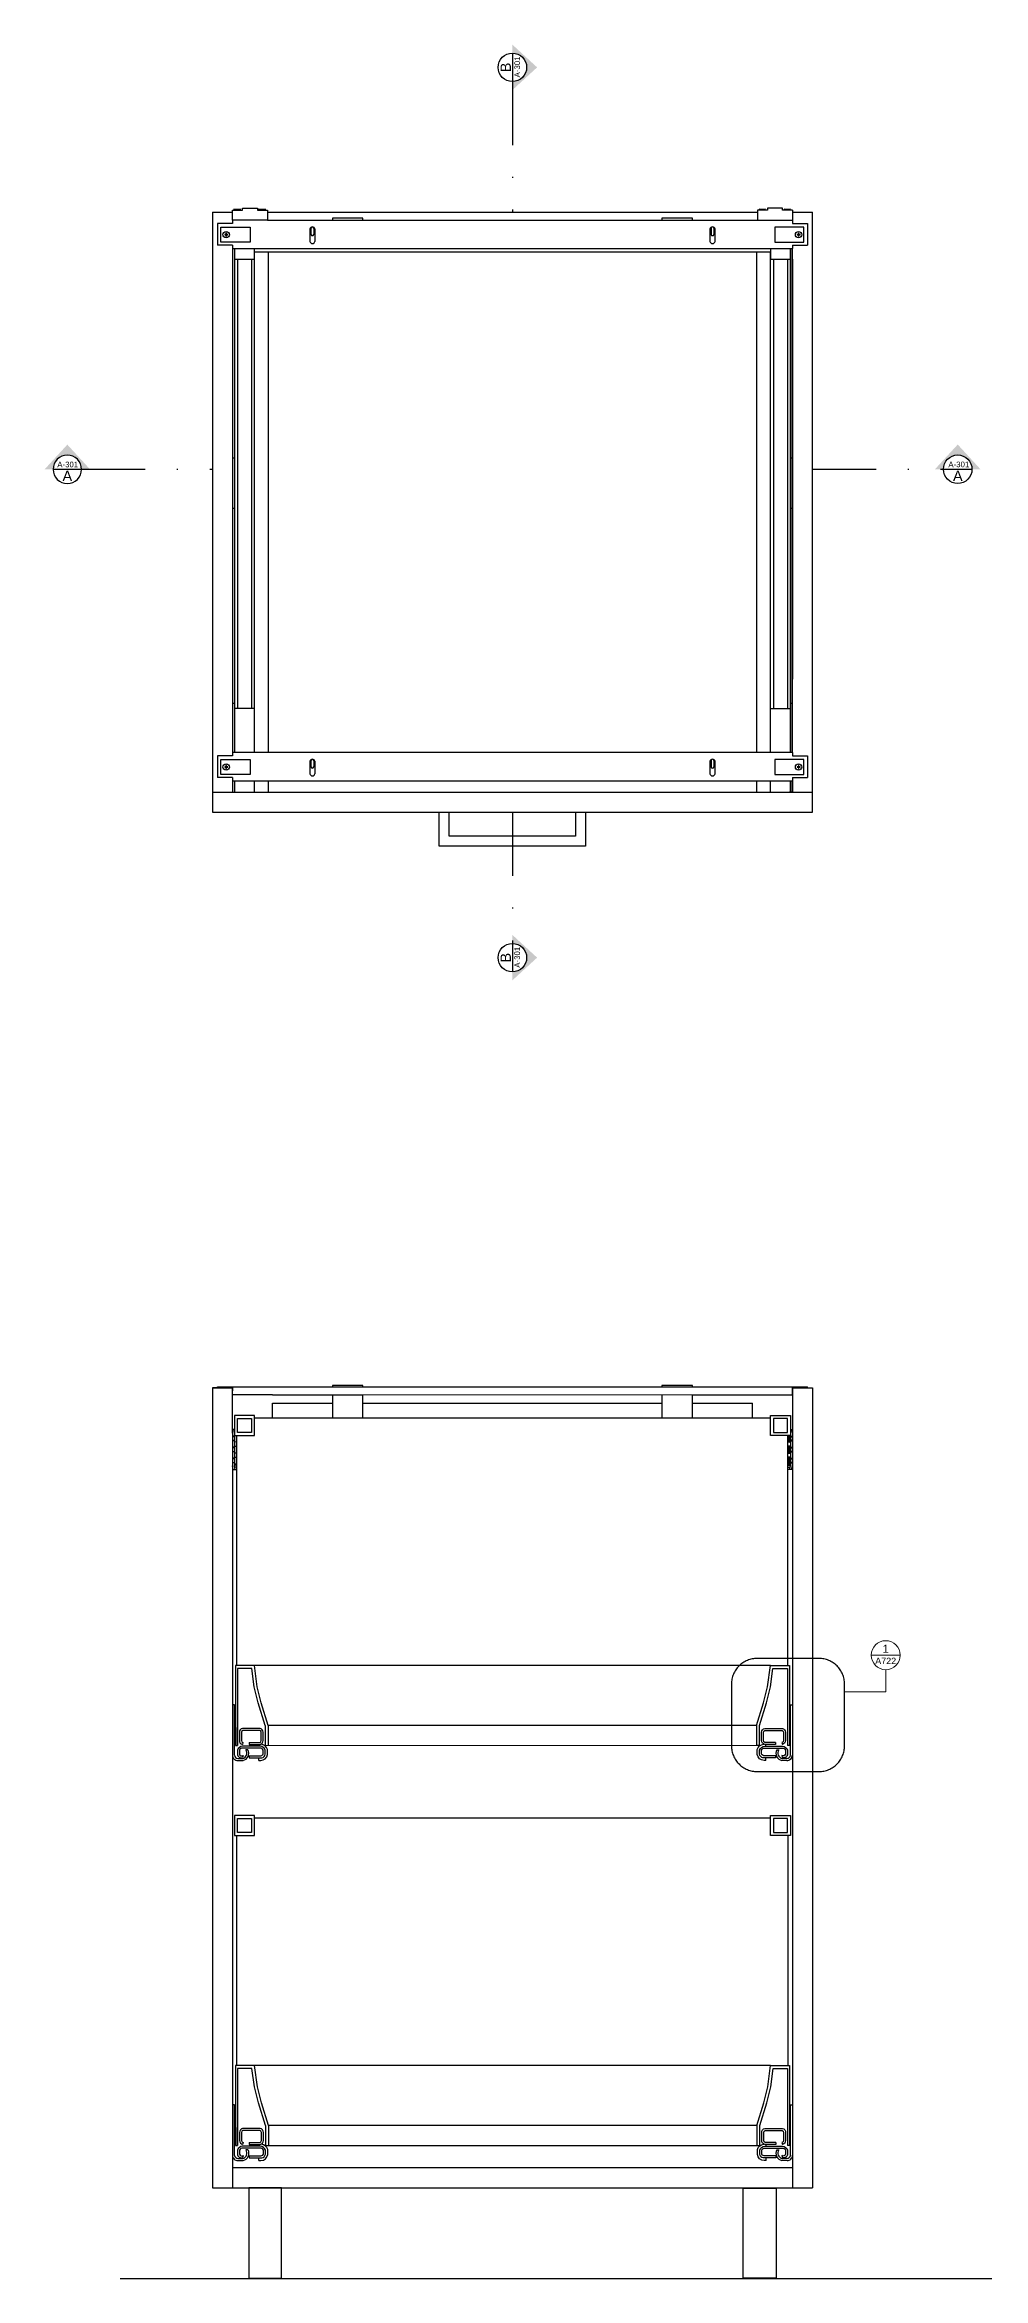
# Model space of a CAD drawing. Header units: millimetres. Extents: x 715 to 34504, y -289 to 548.
# Drawn here: x 1165.9 to 1259.8, y 309.4 to 532.7 of the extents above; entities that cross this region are included whole.
import ezdxf
from ezdxf.enums import TextEntityAlignment as Align

# ---------------------------------------------------------------- set-up
doc = ezdxf.new("R2010")
doc.units = ezdxf.units.MM
doc.linetypes.add('CENTERX2', pattern=[4, 2.5, -0.5, 0.5, -0.5])
doc.linetypes.add('TRATTOPUNTO', pattern=[25.4, 12.7, -6.35, 0, -6.35])
doc.layers.add('A-ANNO-SYMB', color=3, linetype='Continuous', lineweight=15)
doc.layers.add('A-GLAZ-FULL', color=4, linetype='Continuous', lineweight=25)
for name, color, linetype in [('FINESTRE', 4, 'Continuous'), ('linee sezionate', 4, 'Continuous'), ('prospetti', 2, 'Continuous'), ('simboli', 6, 'Continuous'), ('simboli tratteggiati', 1, 'Continuous'), ('viti', 5, 'Continuous')]:
    doc.layers.add(name, color=color, linetype=linetype)
doc.styles.add('ARIAL', font='arial.ttf')
doc.styles.get("Standard").update_dxf_attribs({"font": 'arial.ttf'})

# ---------------------------------------------------------------- blocks, each defined once
blk = doc.blocks.new('section plan')
h = blk.add_hatch(color=256)
h.dxf.hatch_style = 1
h.paths.add_polyline_path([(56.9, 0.3), (46.3, 0.3, -1), (10.7, 0.3), (0.1, 0.3), (28.5, -30.6)])
blk.add_line((46.3, 0.3), (10.7, 0.3))
blk.add_circle((28.5, 0.3), 17.8)
at = {"style": 'ARIAL'}
for tag, height, p in [('A', 13, (28.4, 8.6)), ('A-301', 7, (29, -5.7))]:
    blk.add_attdef(tag, text='', height=height, dxfattribs=at).set_placement(p, align=Align.MIDDLE_CENTER)
blk = doc.blocks.new('DETAGLI')
at = {"layer": 'A-ANNO-SYMB', "linetype": 'Continuous'}
blk.add_line((486.7, 356.2), (504.8, 356.2), dxfattribs=at)
blk.add_circle((495.7, 356.2), 9.05, dxfattribs=at)
for tag, p in [('SEZIONE', (495.7, 354.7)), ('TAVOLA', (495.7, 362.8))]:
    blk.add_attdef(tag, text='', height=5, dxfattribs=at).set_placement(p, align=Align.TOP_CENTER)

msp = doc.modelspace()

# ---------------------------------------------------------------- linework, layer by layer
for p, q in [((1182.7, 515.98), (1184.7, 515.98)), ((1240.7, 515.98), (1242.7, 515.98)), ((1184.7, 398.43), (1182.7, 398.43)), ((1240.7, 398.43), (1242.7, 398.43)), ((1184.7, 366.75), (1184.7, 361.69)), ((1240.7, 366.75), (1240.7, 361.69)), ((1184.9, 364.55), (1184.9, 364.55)), ((1240.5, 362.68), (1240.5, 364.68)), ((1240.5, 364.55), (1240.5, 364.55)), ((1184.91, 324.55), (1184.91, 324.55)), ((1240.51, 322.68), (1240.51, 324.68)), ((1240.51, 324.55), (1240.51, 324.55))]:
    msp.add_line(p, q)
at = {"layer": 'A-ANNO-SYMB'}
for p, q in [((1250.02, 370.24), (1250.02, 368.04)), ((1250.02, 368.04), (1245.91, 368.04))]:
    msp.add_line(p, q, dxfattribs=at)
at = {"layer": 'A-GLAZ-FULL'}
msp.add_line((1173.48, 309.39), (1433.33, 309.39), dxfattribs=at)
at = {"layer": 'FINESTRE'}
for points in [[(1186.34, 318.43), (1186.34, 309.41), (1189.62, 309.41), (1189.62, 318.43)], [(1239.06, 318.42), (1239.06, 309.41), (1235.77, 309.41), (1235.77, 318.42)]]:
    msp.add_lwpolyline(points, close=True, dxfattribs=at)
at = {"layer": 'linee sezionate'}
for p, q in [((1182.7, 398.43), (1182.7, 318.43)), ((1182.7, 398.43), (1184.7, 398.43)), ((1184.7, 393.89), (1184.7, 398.43)), ((1184.7, 393.89), (1184.7, 398.43)), ((1240.7, 398.43), (1242.7, 398.43)), ((1240.7, 398.43), (1240.7, 393.89)), ((1242.7, 398.43), (1242.7, 318.43)), ((1184.7, 393.89), (1184.7, 318.43)), ((1240.7, 393.89), (1240.7, 318.43)), ((1185, 370.68), (1185, 362.68)), ((1186.9, 370.68), (1185, 370.68)), ((1185.2, 370.38), (1185.2, 362.68)), ((1186.64, 370.38), (1185.2, 370.38)), ((1186.89, 368.54), (1186.64, 370.38)), ((1187.29, 366.94), (1186.89, 368.54)), ((1187.19, 368.54), (1186.9, 370.68)), ((1187.59, 366.94), (1187.19, 368.54)), ((1237.8, 366.94), (1238.21, 368.54)), ((1238.1, 366.94), (1238.51, 368.54)), ((1238.21, 368.54), (1238.5, 370.68)), ((1238.5, 370.68), (1240.4, 370.68)), ((1238.51, 368.54), (1238.75, 370.38)), ((1238.75, 370.38), (1240.2, 370.38)), ((1240.2, 370.38), (1240.2, 362.68)), ((1240.4, 370.68), (1240.4, 362.68)), ((1187.98, 364.68), (1187.29, 366.94)), ((1188.28, 364.68), (1187.59, 366.94)), ((1237.11, 364.68), (1237.8, 366.94)), ((1237.41, 364.68), (1238.1, 366.94)), ((1185.2, 362.68), (1185.2, 364.48)), ((1187.98, 364.68), (1187.98, 362.68)), ((1237.11, 364.68), (1188.28, 364.68)), ((1188.28, 364.68), (1188.28, 362.68)), ((1237.11, 364.68), (1237.11, 362.69)), ((1237.41, 362.69), (1237.41, 364.68)), ((1240.2, 364.48), (1240.2, 362.68)), ((1185, 362.68), (1185.2, 362.68)), ((1187.98, 362.68), (1237.41, 362.69)), ((1237.11, 362.69), (1237.41, 362.69)), ((1240.4, 362.68), (1240.2, 362.68)), ((1185.01, 330.68), (1185.01, 322.68)), ((1186.91, 330.68), (1185.01, 330.68)), ((1187.2, 328.54), (1186.91, 330.68)), ((1238.22, 328.54), (1238.51, 330.68)), ((1238.51, 330.68), (1240.41, 330.68)), ((1240.41, 330.68), (1240.41, 322.68)), ((1185.21, 330.38), (1185.21, 322.68)), ((1186.65, 330.38), (1185.21, 330.38)), ((1186.9, 328.54), (1186.65, 330.38)), ((1187.3, 326.94), (1186.9, 328.54)), ((1187.6, 326.94), (1187.2, 328.54)), ((1237.82, 326.94), (1238.22, 328.54)), ((1238.12, 326.94), (1238.52, 328.54)), ((1238.52, 328.54), (1238.77, 330.38)), ((1238.77, 330.38), (1240.21, 330.38)), ((1240.21, 330.38), (1240.21, 322.68)), ((1188, 324.68), (1187.3, 326.94)), ((1188.3, 324.68), (1187.6, 326.94)), ((1237.12, 324.68), (1237.82, 326.94)), ((1237.42, 324.68), (1238.12, 326.94)), ((1185.21, 322.68), (1185.21, 324.48)), ((1188, 324.68), (1188, 322.68)), ((1237.12, 324.68), (1188.3, 324.68)), ((1188.3, 324.68), (1188.3, 322.68)), ((1237.12, 324.68), (1237.12, 322.69)), ((1237.42, 322.69), (1237.42, 324.68)), ((1240.21, 324.48), (1240.21, 322.68)), ((1185.01, 322.68), (1185.21, 322.68)), ((1188, 322.68), (1237.42, 322.69)), ((1240.41, 322.68), (1240.21, 322.68)), ((1240.7, 320.43), (1184.7, 320.43)), ((1182.7, 318.43), (1242.7, 318.43))]:
    msp.add_line(p, q, dxfattribs=at)
for points in [[(1184.9, 393.68), (1186.9, 393.68), (1186.9, 395.68), (1184.9, 395.68)], [(1184.91, 393.68), (1186.91, 393.68), (1186.91, 395.68), (1184.91, 395.68)], [(1185.2, 395.38), (1186.6, 395.38), (1186.6, 393.98), (1185.2, 393.98)], [(1240.5, 393.68), (1238.5, 393.68), (1238.5, 395.68), (1240.5, 395.68)], [(1240.2, 395.38), (1238.8, 395.38), (1238.8, 393.98), (1240.2, 393.98)], [(1184.91, 353.68), (1186.91, 353.68), (1186.91, 355.68), (1184.91, 355.68)], [(1185.21, 355.38), (1186.61, 355.38), (1186.61, 353.98), (1185.21, 353.98)], [(1240.51, 353.68), (1238.51, 353.68), (1238.51, 355.68), (1240.51, 355.68)], [(1240.21, 355.38), (1238.81, 355.38), (1238.81, 353.98), (1240.21, 353.98)]]:
    msp.add_lwpolyline(points, close=True, dxfattribs=at)
at = {"layer": 'prospetti'}
for p, q in [((1182.7, 515.98), (1182.7, 455.98)), ((1182.7, 515.98), (1182.7, 455.98)), ((1182.7, 515.98), (1184.7, 515.98)), ((1188.2, 515.98), (1237.2, 515.98)), ((1240.7, 515.98), (1242.7, 515.98)), ((1242.7, 455.98), (1242.7, 515.98)), ((1242.7, 455.98), (1242.7, 515.98)), ((1184.7, 512.36), (1184.7, 461.95)), ((1184.7, 512.36), (1184.7, 461.95)), ((1184.9, 512.36), (1184.9, 461.95)), ((1186.9, 466.36), (1186.9, 512.36)), ((1186.9, 512.03), (1238.5, 512.03)), ((1188.28, 512.03), (1188.28, 461.95)), ((1237.1, 512.02), (1237.1, 461.95)), ((1238.5, 466.36), (1238.5, 512.03)), ((1240.5, 461.95), (1240.5, 512.36)), ((1240.5, 512.36), (1240.5, 461.95)), ((1240.7, 461.95), (1240.7, 512.36)), ((1240.7, 461.95), (1240.7, 512.36)), ((1184.7, 511.28), (1184.7, 469.28)), ((1184.9, 511.28), (1184.9, 469.28)), ((1185.2, 511.28), (1185.2, 466.36)), ((1186.6, 511.28), (1186.6, 466.36)), ((1238.8, 511.28), (1238.8, 466.36)), ((1240.2, 511.28), (1240.2, 466.36)), ((1240.5, 511.28), (1240.5, 469.28)), ((1240.7, 511.28), (1240.7, 469.28)), ((1184.9, 491.4), (1184.7, 491.4)), ((1240.7, 491.4), (1240.5, 491.4)), ((1184.7, 486.4), (1184.9, 486.4)), ((1240.5, 486.4), (1240.7, 486.4)), ((1184.9, 466.86), (1184.7, 466.86)), ((1240.7, 466.86), (1240.5, 466.86)), ((1240.7, 463.04), (1240.7, 463.89)), ((1240.7, 463.04), (1240.7, 463.39)), ((1182.7, 457.98), (1242.7, 457.98)), ((1184.7, 459.13), (1184.7, 457.98)), ((1184.7, 459.13), (1184.7, 457.98)), ((1184.9, 459.13), (1184.9, 457.98)), ((1188.28, 459.13), (1188.28, 457.98)), ((1237.1, 459.13), (1237.1, 457.97)), ((1240.7, 457.98), (1240.4, 457.98)), ((1240.5, 457.98), (1240.5, 459.13)), ((1240.5, 459.13), (1240.5, 457.98)), ((1240.7, 457.98), (1240.55, 457.98)), ((1240.7, 457.98), (1240.7, 459.13)), ((1240.7, 457.98), (1240.7, 459.13)), ((1240.7, 459.13), (1240.7, 457.98)), ((1240.7, 457.98), (1240.7, 458.83)), ((1182.7, 455.98), (1242.7, 455.98)), ((1205.38, 452.58), (1205.38, 455.98)), ((1205.38, 455.98), (1220.01, 455.98)), ((1206.38, 453.58), (1206.38, 455.98)), ((1219.01, 455.98), (1219.01, 453.58)), ((1220.01, 455.98), (1220.01, 452.58)), ((1219.01, 453.58), (1206.38, 453.58)), ((1220.01, 452.58), (1205.38, 452.58)), ((1186.91, 395.43), (1238.5, 395.43)), ((1188.7, 395.43), (1188.7, 396.9)), ((1188.7, 396.9), (1194.7, 396.9)), ((1197.74, 396.9), (1227.65, 396.9)), ((1230.7, 396.9), (1236.7, 396.9)), ((1236.7, 395.43), (1236.7, 396.9)), ((1185.15, 370.68), (1185.15, 393.68)), ((1240.25, 370.68), (1240.25, 393.68)), ((1238.5, 370.68), (1186.9, 370.68)), ((1186.91, 355.43), (1238.51, 355.43)), ((1185.16, 330.68), (1185.16, 353.68)), ((1240.26, 330.68), (1240.26, 353.68)), ((1238.51, 330.68), (1186.91, 330.68))]:
    msp.add_line(p, q, dxfattribs=at)
for points in [[(1184.9, 512.36), (1184.9, 511.28), (1186.9, 511.28), (1186.9, 512.36)], [(1238.5, 512.36), (1238.5, 511.28), (1240.5, 511.28), (1240.5, 512.36)], [(1186.9, 461.95), (1186.9, 466.36), (1184.9, 466.36), (1184.9, 461.95)], [(1238.5, 461.95), (1238.5, 466.36), (1240.5, 466.36), (1240.5, 461.95)], [(1184.7, 459.13), (1184.7, 457.98)], [(1184.9, 459.13), (1184.9, 457.98)], [(1186.9, 457.98), (1186.9, 459.13)], [(1238.5, 457.98), (1238.5, 459.13)], [(1240.5, 459.13), (1240.5, 457.98)]]:
    msp.add_lwpolyline(points, dxfattribs=at)
at = {"layer": 'simboli tratteggiati', "linetype": 'TRATTOPUNTO', "ltscale": 0.5}
for p, q in [((1212.7, 529.05), (1212.7, 515.98)), ((1169.63, 490.28), (1182.7, 490.28)), ((1242.7, 490.28), (1255.8, 490.28)), ((1212.7, 455.98), (1212.7, 442.87))]:
    msp.add_line(p, q, dxfattribs=at)
msp.add_lwpolyline([(1237.17, 360.07), (1243.34, 360.07, 0.414214), (1245.91, 362.64), (1245.91, 368.81, 0.414214), (1243.34, 371.38), (1237.17, 371.38, 0.414214), (1234.6, 368.81), (1234.6, 362.64, 0.414214)], format="xyb", close=True, dxfattribs=at)
at = {"layer": 'viti'}
for p, q in [((1184.7, 515.18), (1184.7, 516.18)), ((1184.7, 516.18), (1185.7, 516.18)), ((1184.86, 516.28), (1185.51, 516.28)), ((1185.07, 516.18), (1184.86, 516.28)), ((1185.51, 516.28), (1185.32, 516.18)), ((1185.7, 516.18), (1185.7, 516.38)), ((1185.7, 516.38), (1187.2, 516.38)), ((1187.2, 516.38), (1187.2, 516.18)), ((1187.2, 516.18), (1188.2, 516.18)), ((1187.36, 516.28), (1188.01, 516.28)), ((1187.57, 516.18), (1187.36, 516.28)), ((1188.01, 516.28), (1187.82, 516.18)), ((1188.2, 516.18), (1188.2, 515.18)), ((1238.2, 516.18), (1237.2, 516.18)), ((1237.2, 516.18), (1237.2, 515.18)), ((1237.36, 516.28), (1238.01, 516.28)), ((1237.57, 516.18), (1237.36, 516.28)), ((1238.01, 516.28), (1237.82, 516.18)), ((1239.7, 516.38), (1238.2, 516.38)), ((1238.2, 516.38), (1238.2, 516.18)), ((1239.7, 516.18), (1239.7, 516.38)), ((1240.7, 516.18), (1239.7, 516.18)), ((1239.86, 516.28), (1240.51, 516.28)), ((1240.07, 516.18), (1239.86, 516.28)), ((1240.51, 516.28), (1240.32, 516.18)), ((1240.7, 516.18), (1240.7, 514.85)), ((1184.7, 514.85), (1183.2, 514.85)), ((1183.2, 514.85), (1183.2, 512.69)), ((1184.7, 515.18), (1184.7, 514.85)), ((1188.2, 515.18), (1184.7, 515.18)), ((1188.2, 515.18), (1240.7, 515.18)), ((1192.44, 514.31), (1192.44, 513.06)), ((1192.56, 514.41), (1192.56, 513.75)), ((1192.83, 514.41), (1192.83, 513.75)), ((1192.95, 514.31), (1192.95, 513.06)), ((1197.74, 515.38), (1194.7, 515.38)), ((1194.7, 515.38), (1194.7, 515.18)), ((1197.74, 515.18), (1197.74, 515.38)), ((1230.7, 515.38), (1227.65, 515.38)), ((1227.65, 515.38), (1227.65, 515.18)), ((1230.7, 515.18), (1230.7, 515.38)), ((1232.44, 514.31), (1232.44, 513.06)), ((1232.56, 514.41), (1232.56, 513.75)), ((1232.83, 514.41), (1232.83, 513.75)), ((1232.95, 514.31), (1232.95, 513.06)), ((1240.7, 514.85), (1242.2, 514.85)), ((1242.2, 514.85), (1242.2, 512.69)), ((1184.7, 512.69), (1183.2, 512.69)), ((1184.7, 512.69), (1184.7, 512.36)), ((1184.7, 512.36), (1240.7, 512.36)), ((1240.7, 512.69), (1242.2, 512.69)), ((1240.7, 512.69), (1240.7, 512.36)), ((1184.7, 461.62), (1183.2, 461.62)), ((1183.2, 461.62), (1183.2, 459.46)), ((1184.7, 461.95), (1184.7, 461.62)), ((1240.7, 461.95), (1184.7, 461.95)), ((1192.44, 461.08), (1192.44, 459.83)), ((1192.56, 461.18), (1192.56, 460.52)), ((1192.83, 461.18), (1192.83, 460.52)), ((1192.95, 461.08), (1192.95, 459.83)), ((1232.44, 461.08), (1232.44, 459.83)), ((1232.56, 461.18), (1232.56, 460.52)), ((1232.83, 461.18), (1232.83, 460.52)), ((1232.95, 461.08), (1232.95, 459.83)), ((1240.7, 461.95), (1240.7, 461.62)), ((1240.7, 461.62), (1242.2, 461.62)), ((1242.2, 461.62), (1242.2, 459.46)), ((1184.7, 459.46), (1183.2, 459.46)), ((1184.7, 459.46), (1184.7, 459.13)), ((1184.7, 459.13), (1240.7, 459.13)), ((1240.7, 459.46), (1242.2, 459.46)), ((1240.7, 459.46), (1240.7, 459.13)), ((1183.2, 398.53), (1184.41, 398.53)), ((1183.2, 398.43), (1183.2, 398.53)), ((1183.2, 398.43), (1183.2, 398.53)), ((1183.2, 398.43), (1183.2, 398.52)), ((1183.2, 398.43), (1183.2, 398.52)), ((1184.41, 398.53), (1242.2, 398.53)), ((1184.7, 398.43), (1184.7, 398.13)), ((1184.7, 397.75), (1184.7, 398.43)), ((1188.7, 397.75), (1184.7, 397.75)), ((1188.7, 397.75), (1184.7, 397.75)), ((1188.7, 397.75), (1197.74, 397.75)), ((1194.7, 398.68), (1194.7, 398.53)), ((1197.74, 398.68), (1194.7, 398.68)), ((1194.7, 397.75), (1194.7, 395.43)), ((1197.74, 398.53), (1197.74, 398.68)), ((1197.74, 398.53), (1197.74, 398.68)), ((1197.74, 397.75), (1240.7, 397.76)), ((1197.74, 395.43), (1197.74, 397.75)), ((1227.65, 398.68), (1227.65, 398.53)), ((1230.69, 398.68), (1227.65, 398.68)), ((1227.65, 397.75), (1227.65, 395.43)), ((1230.69, 398.53), (1230.69, 398.68)), ((1230.7, 397.75), (1240.7, 397.75)), ((1230.7, 395.43), (1230.7, 397.75)), ((1240.7, 397.75), (1240.7, 398.43)), ((1242.2, 398.43), (1240.7, 398.43)), ((1240.99, 398.53), (1242.2, 398.53)), ((1242.2, 398.43), (1242.2, 398.53)), ((1184.9, 394.26), (1184.69, 394.26)), ((1184.69, 394.26), (1184.7, 394.26)), ((1184.79, 394.26), (1184.7, 393.89)), ((1184.7, 393.89), (1184.7, 393.6)), ((1184.9, 393.6), (1184.7, 393.6)), ((1184.9, 393.54), (1184.7, 393.54)), ((1184.7, 393.19), (1184.9, 393.19)), ((1184.9, 393.13), (1184.7, 393.13)), ((1184.7, 393.13), (1184.7, 392.5)), ((1184.9, 393.9), (1184.9, 393.89)), ((1184.9, 393.89), (1184.9, 390.63)), ((1184.9, 393.81), (1184.9, 393.81)), ((1184.96, 393.65), (1184.9, 393.64)), ((1184.96, 393.65), (1184.9, 393.64)), ((1184.9, 393.64), (1184.9, 393.09)), ((1184.9, 393.64), (1184.9, 393.09)), ((1184.9, 393.09), (1184.96, 393.08)), ((1184.9, 393.09), (1184.96, 393.08)), ((1184.96, 393.01), (1184.96, 393.68)), ((1185.1, 393.68), (1185.1, 393.02)), ((1185.15, 393.6), (1185.1, 393.6)), ((1185.15, 393.36), (1185.1, 393.36)), ((1240.24, 393.6), (1240.29, 393.6)), ((1240.24, 393.36), (1240.29, 393.36)), ((1240.29, 393.68), (1240.29, 393.02)), ((1240.43, 393.01), (1240.43, 393.68)), ((1240.43, 393.65), (1240.49, 393.64)), ((1240.43, 393.65), (1240.49, 393.64)), ((1240.49, 393.09), (1240.43, 393.08)), ((1240.49, 393.09), (1240.43, 393.08)), ((1240.49, 394.26), (1240.7, 394.26)), ((1240.49, 393.9), (1240.49, 393.89)), ((1240.49, 393.89), (1240.49, 390.63)), ((1240.49, 393.81), (1240.49, 393.81)), ((1240.49, 393.64), (1240.49, 393.09)), ((1240.49, 393.64), (1240.49, 393.09)), ((1240.49, 393.6), (1240.69, 393.6)), ((1240.49, 393.54), (1240.69, 393.54)), ((1240.69, 393.19), (1240.49, 393.19)), ((1240.49, 393.13), (1240.69, 393.13)), ((1240.6, 394.26), (1240.69, 393.89)), ((1240.7, 394.26), (1240.69, 394.26)), ((1240.69, 393.89), (1240.69, 393.6)), ((1240.69, 393.13), (1240.69, 392.5)), ((1184.9, 392.5), (1184.7, 392.5)), ((1184.9, 392.43), (1184.7, 392.43)), ((1184.7, 392.08), (1184.9, 392.08)), ((1184.9, 392.02), (1184.7, 392.02)), ((1184.7, 392.02), (1184.7, 391.39)), ((1184.9, 391.39), (1184.7, 391.39)), ((1184.9, 391.33), (1184.7, 391.33)), ((1184.7, 390.98), (1184.9, 390.98)), ((1184.7, 390.92), (1184.7, 390.63)), ((1184.9, 390.92), (1184.7, 390.92)), ((1184.96, 392.55), (1184.9, 392.53)), ((1184.96, 392.55), (1184.9, 392.53)), ((1184.9, 392.53), (1184.9, 391.99)), ((1184.9, 392.53), (1184.9, 391.99)), ((1184.9, 391.99), (1184.96, 391.97)), ((1184.9, 391.99), (1184.96, 391.97)), ((1184.96, 391.44), (1184.9, 391.43)), ((1184.96, 391.44), (1184.9, 391.43)), ((1184.9, 391.43), (1184.9, 390.88)), ((1184.9, 391.43), (1184.9, 390.88)), ((1184.9, 390.88), (1184.96, 390.87)), ((1184.9, 390.88), (1184.96, 390.87)), ((1185.1, 393.02), (1184.96, 393.01)), ((1184.96, 392.61), (1185.1, 392.6)), ((1184.96, 391.91), (1184.96, 392.61)), ((1185.1, 391.91), (1184.96, 391.91)), ((1184.96, 391.5), (1185.1, 391.5)), ((1184.96, 390.81), (1184.96, 391.5)), ((1185.1, 392.6), (1185.1, 391.91)), ((1185.1, 391.5), (1185.1, 390.81)), ((1185.15, 391.16), (1185.1, 391.16)), ((1185.15, 390.92), (1185.1, 390.92)), ((1240.24, 391.16), (1240.29, 391.16)), ((1240.24, 390.92), (1240.29, 390.92)), ((1240.29, 393.02), (1240.43, 393.01)), ((1240.43, 392.61), (1240.29, 392.6)), ((1240.29, 392.6), (1240.29, 391.91)), ((1240.29, 391.91), (1240.43, 391.91)), ((1240.43, 391.5), (1240.29, 391.5)), ((1240.29, 391.5), (1240.29, 390.81)), ((1240.43, 391.91), (1240.43, 392.61)), ((1240.43, 392.55), (1240.49, 392.53)), ((1240.43, 392.55), (1240.49, 392.53)), ((1240.49, 391.99), (1240.43, 391.97)), ((1240.49, 391.99), (1240.43, 391.97)), ((1240.43, 390.81), (1240.43, 391.5)), ((1240.43, 391.44), (1240.49, 391.43)), ((1240.43, 391.44), (1240.49, 391.43)), ((1240.49, 390.88), (1240.43, 390.87)), ((1240.49, 390.88), (1240.43, 390.87)), ((1240.49, 392.53), (1240.49, 391.99)), ((1240.49, 392.53), (1240.49, 391.99)), ((1240.49, 392.5), (1240.69, 392.5)), ((1240.49, 392.43), (1240.69, 392.43)), ((1240.69, 392.08), (1240.49, 392.08)), ((1240.49, 392.02), (1240.69, 392.02)), ((1240.49, 391.43), (1240.49, 390.88)), ((1240.49, 391.43), (1240.49, 390.88)), ((1240.49, 391.39), (1240.69, 391.39)), ((1240.49, 391.33), (1240.69, 391.33)), ((1240.69, 390.98), (1240.49, 390.98)), ((1240.49, 390.92), (1240.69, 390.92)), ((1240.69, 392.02), (1240.69, 391.39)), ((1240.69, 390.92), (1240.69, 390.63)), ((1184.69, 390.26), (1184.7, 390.26)), ((1184.79, 390.26), (1184.7, 390.63)), ((1184.7, 390.26), (1185.15, 390.26)), ((1185.15, 390.71), (1184.9, 390.71)), ((1184.99, 390.26), (1184.9, 390.63)), ((1185.15, 390.49), (1184.93, 390.49)), ((1185.1, 390.81), (1184.96, 390.81)), ((1240.24, 390.71), (1240.49, 390.71)), ((1240.24, 390.49), (1240.46, 390.49)), ((1240.69, 390.26), (1240.24, 390.26)), ((1240.29, 390.81), (1240.43, 390.81)), ((1240.4, 390.26), (1240.49, 390.63)), ((1240.6, 390.26), (1240.69, 390.63)), ((1240.7, 390.26), (1240.69, 390.26)), ((1184.9, 366.75), (1184.7, 366.75)), ((1184.7, 366.75), (1184.7, 361.69)), ((1184.9, 361.69), (1184.9, 366.75)), ((1240.5, 361.69), (1240.5, 366.75)), ((1240.5, 366.75), (1240.7, 366.75)), ((1240.7, 366.75), (1240.7, 361.69)), ((1185.75, 362.97), (1185.71, 362.78)), ((1186.25, 362.23), (1186.05, 362.23)), ((1186.38, 362.98), (1186.38, 362.78)), ((1187.34, 362.6), (1187.34, 362.78)), ((1238.05, 362.6), (1238.05, 362.78)), ((1239.01, 362.98), (1239.01, 362.78)), ((1239.14, 362.23), (1239.34, 362.23)), ((1239.64, 362.97), (1239.69, 362.78)), ((1185.25, 361.38), (1185.73, 361.38)), ((1185.25, 361.18), (1185.77, 361.18)), ((1185.78, 361.67), (1185.72, 361.46)), ((1186.38, 361.63), (1186.38, 361.43)), ((1187.34, 361.18), (1187.34, 361.43)), ((1238.05, 361.18), (1238.05, 361.43)), ((1239.01, 361.63), (1239.01, 361.43)), ((1239.62, 361.67), (1239.67, 361.46)), ((1240.14, 361.18), (1239.63, 361.18)), ((1240.14, 361.38), (1239.66, 361.38)), ((1184.71, 326.75), (1184.71, 321.69)), ((1184.91, 326.75), (1184.71, 326.75)), ((1184.91, 321.69), (1184.91, 326.75)), ((1240.51, 321.69), (1240.51, 326.75)), ((1240.51, 326.75), (1240.71, 326.75)), ((1240.71, 326.75), (1240.71, 321.69)), ((1185.77, 322.97), (1185.72, 322.78)), ((1185.79, 321.67), (1185.74, 321.46)), ((1186.26, 322.23), (1186.06, 322.23)), ((1186.39, 322.98), (1186.39, 322.78)), ((1186.39, 321.63), (1186.39, 321.43)), ((1187.36, 322.6), (1187.36, 322.78)), ((1238.06, 322.6), (1238.06, 322.78)), ((1239.03, 322.98), (1239.03, 322.78)), ((1239.03, 321.63), (1239.03, 321.43)), ((1239.14, 322.23), (1239.34, 322.23)), ((1239.63, 321.67), (1239.68, 321.46)), ((1239.65, 322.97), (1239.7, 322.78)), ((1185.26, 321.38), (1185.74, 321.38)), ((1185.26, 321.18), (1185.78, 321.18)), ((1187.36, 321.18), (1187.36, 321.43)), ((1238.06, 321.18), (1238.06, 321.43)), ((1240.14, 321.18), (1239.63, 321.18)), ((1240.14, 321.38), (1239.66, 321.38))]:
    msp.add_line(p, q, dxfattribs=at)
for points in [[(1185.03, 516.28), (1185.03, 516.28), (1185.03, 516.21), (1185.16, 516.21)], [(1185.16, 516.28), (1185.16, 516.21), (1185.21, 516.21), (1185.21, 516.28)], [(1185.21, 516.21), (1185.34, 516.21), (1185.34, 516.28), (1185.34, 516.28)], [(1187.53, 516.28), (1187.53, 516.28), (1187.53, 516.21), (1187.66, 516.21)], [(1187.66, 516.28), (1187.66, 516.21), (1187.71, 516.21), (1187.71, 516.28)], [(1187.71, 516.21), (1187.84, 516.21), (1187.84, 516.28), (1187.84, 516.28)], [(1237.53, 516.28), (1237.53, 516.28), (1237.53, 516.21), (1237.66, 516.21)], [(1237.66, 516.28), (1237.66, 516.21), (1237.71, 516.21), (1237.71, 516.28)], [(1237.71, 516.21), (1237.84, 516.21), (1237.84, 516.28), (1237.84, 516.28)], [(1240.03, 516.28), (1240.03, 516.28), (1240.03, 516.21), (1240.16, 516.21)], [(1240.16, 516.28), (1240.16, 516.21), (1240.21, 516.21), (1240.21, 516.28)], [(1240.21, 516.21), (1240.34, 516.21), (1240.34, 516.28), (1240.34, 516.28)], [(1184.06, 513.77), (1183.93, 513.77), (1183.93, 513.72), (1184.06, 513.72)], [(1184.11, 513.77), (1184.11, 513.9), (1184.06, 513.9), (1184.06, 513.77)], [(1184.06, 513.72), (1184.06, 513.59), (1184.11, 513.59), (1184.11, 513.72)], [(1184.11, 513.72), (1184.24, 513.72), (1184.24, 513.77), (1184.11, 513.77)], [(1241.29, 513.77), (1241.16, 513.77), (1241.16, 513.72), (1241.29, 513.72)], [(1241.34, 513.77), (1241.34, 513.9), (1241.29, 513.9), (1241.29, 513.77)], [(1241.29, 513.72), (1241.29, 513.59), (1241.34, 513.59), (1241.34, 513.72)], [(1241.34, 513.72), (1241.47, 513.72), (1241.47, 513.77), (1241.34, 513.77)], [(1184.06, 460.54), (1183.93, 460.54), (1183.93, 460.49), (1184.06, 460.49)], [(1184.11, 460.54), (1184.11, 460.67), (1184.06, 460.67), (1184.06, 460.54)], [(1184.06, 460.49), (1184.06, 460.36), (1184.11, 460.36), (1184.11, 460.49)], [(1184.11, 460.49), (1184.24, 460.49), (1184.24, 460.54), (1184.11, 460.54)], [(1241.29, 460.54), (1241.16, 460.54), (1241.16, 460.49), (1241.29, 460.49)], [(1241.34, 460.54), (1241.34, 460.67), (1241.29, 460.67), (1241.29, 460.54)], [(1241.29, 460.49), (1241.29, 460.36), (1241.34, 460.36), (1241.34, 460.49)], [(1241.34, 460.49), (1241.47, 460.49), (1241.47, 460.54), (1241.34, 460.54)]]:
    msp.add_lwpolyline(points, dxfattribs=at)
for points in [[(1183.54, 514.48), (1186.47, 514.48), (1186.47, 513), (1183.54, 513)], [(1241.85, 514.48), (1238.93, 514.48), (1238.93, 513), (1241.85, 513)], [(1183.54, 461.26), (1186.47, 461.26), (1186.47, 459.77), (1183.54, 459.77)], [(1241.85, 461.26), (1238.93, 461.26), (1238.93, 459.77), (1241.85, 459.77)]]:
    msp.add_lwpolyline(points, close=True, dxfattribs=at)
for points in [[(1186.38, 362.78), (1186.38, 362.78), (1187.47, 362.78, 0.341037), (1187.78, 363.16), (1187.78, 363.99, 0.341037), (1187.47, 364.38), (1185.71, 364.38, 0.341037), (1185.4, 363.99), (1185.4, 363.16, 0.341037), (1185.71, 362.78)], [(1186.38, 362.98), (1187.45, 362.98, 0.311697), (1187.58, 363.16), (1187.58, 363.99, 0.311697), (1187.45, 364.18), (1185.73, 364.18, 0.311697), (1185.6, 363.99), (1185.6, 363.16, 0.338201), (1185.75, 362.97, 0.338201)], [(1239.01, 362.78), (1239.01, 362.78), (1237.92, 362.78, -0.341037), (1237.61, 363.16), (1237.61, 363.99, -0.341037), (1237.92, 364.38), (1239.69, 364.38, -0.341037), (1240, 363.99), (1240, 363.16, -0.341037), (1239.69, 362.78)], [(1239.01, 362.98), (1237.95, 362.98, -0.311697), (1237.81, 363.16), (1237.81, 363.99, -0.311697), (1237.95, 364.18), (1239.66, 364.18, -0.311697), (1239.8, 363.99), (1239.8, 363.16, -0.338201), (1239.64, 362.97, -0.338201)], [(1186.38, 361.43), (1186.38, 361.43), (1187.64, 361.43, 0.326316), (1187.98, 361.8), (1187.98, 362.22, 0.303885), (1187.47, 362.6), (1185.71, 362.6, 0.303885), (1185.2, 362.22), (1185.2, 361.82, 0.508099), (1185.72, 361.46)], [(1186.38, 361.63), (1187.45, 361.63, 0.281048), (1187.78, 361.8), (1187.78, 362.21, 0.332656), (1187.45, 362.4), (1185.73, 362.4, 0.332656), (1185.4, 362.21), (1185.4, 361.8, 0.542351), (1185.78, 361.67, 0.338201)], [(1187.34, 361.18), (1187.54, 361.18, 0.389956), (1188.21, 361.78), (1188.21, 362.27, 0.305897), (1187.57, 362.81)], [(1238.05, 361.18), (1237.86, 361.18, -0.389956), (1237.18, 361.78), (1237.18, 362.27, -0.305897), (1237.82, 362.81)], [(1239.01, 361.43), (1239.01, 361.43), (1237.75, 361.43, -0.326316), (1237.41, 361.8), (1237.41, 362.22, -0.303885), (1237.92, 362.6), (1239.69, 362.6, -0.303885), (1240.2, 362.22), (1240.2, 361.82, -0.508099), (1239.67, 361.46)], [(1239.01, 361.63), (1237.95, 361.63, -0.281048), (1237.61, 361.8), (1237.61, 362.21, -0.332656), (1237.95, 362.4), (1239.66, 362.4, -0.332656), (1240, 362.21), (1240, 361.8, -0.542351), (1239.62, 361.67, -0.338201)], [(1186.39, 322.78), (1186.39, 322.78), (1187.49, 322.78, 0.341037), (1187.8, 323.16), (1187.8, 323.99, 0.341037), (1187.49, 324.38), (1185.72, 324.38, 0.341037), (1185.41, 323.99), (1185.41, 323.16, 0.341037), (1185.72, 322.78)], [(1186.39, 322.98), (1187.46, 322.98, 0.311697), (1187.6, 323.16), (1187.6, 323.99, 0.311697), (1187.46, 324.18), (1185.75, 324.18, 0.311697), (1185.61, 323.99), (1185.61, 323.16, 0.338201), (1185.77, 322.97, 0.338201)], [(1239.03, 322.78), (1239.03, 322.78), (1237.93, 322.78, -0.341037), (1237.62, 323.16), (1237.62, 323.99, -0.341037), (1237.93, 324.38), (1239.7, 324.38, -0.341037), (1240.01, 323.99), (1240.01, 323.16, -0.341037), (1239.7, 322.78)], [(1239.03, 322.98), (1237.96, 322.98, -0.311697), (1237.82, 323.16), (1237.82, 323.99, -0.311697), (1237.96, 324.18), (1239.67, 324.18, -0.311697), (1239.81, 323.99), (1239.81, 323.16, -0.338201), (1239.65, 322.97, -0.338201)], [(1186.39, 321.43), (1186.39, 321.43), (1187.65, 321.43, 0.326316), (1188, 321.8), (1188, 322.22, 0.303885), (1187.49, 322.6), (1185.72, 322.6, 0.303885), (1185.21, 322.22), (1185.21, 321.82, 0.508099), (1185.74, 321.46)], [(1186.39, 321.63), (1187.46, 321.63, 0.281048), (1187.8, 321.8), (1187.8, 322.21, 0.332656), (1187.46, 322.4), (1185.75, 322.4, 0.332656), (1185.41, 322.21), (1185.41, 321.8, 0.542351), (1185.79, 321.67, 0.338201)], [(1187.36, 321.18), (1187.55, 321.18, 0.389956), (1188.23, 321.78), (1188.23, 322.27, 0.305897), (1187.59, 322.81)], [(1238.06, 321.18), (1237.87, 321.18, -0.389956), (1237.19, 321.78), (1237.19, 322.27, -0.305897), (1237.83, 322.81)], [(1239.03, 321.43), (1239.03, 321.43), (1237.77, 321.43, -0.326316), (1237.42, 321.8), (1237.42, 322.22, -0.303885), (1237.93, 322.6), (1239.7, 322.6, -0.303885), (1240.21, 322.22), (1240.21, 321.82, -0.508099), (1239.68, 321.46)], [(1239.03, 321.63), (1237.96, 321.63, -0.281048), (1237.62, 321.8), (1237.62, 322.21, -0.332656), (1237.96, 322.4), (1239.67, 322.4, -0.332656), (1240.01, 322.21), (1240.01, 321.8, -0.542351), (1239.63, 321.67, -0.338201)]]:
    msp.add_lwpolyline(points, format="xyb", dxfattribs=at)
for centre in [(1184.08, 513.74), (1241.31, 513.74), (1184.08, 460.51), (1241.31, 460.51)]:
    msp.add_circle(centre, 0.323, dxfattribs=at)
for centre, radius, start, end in [((1192.7, 514.26), 0.263, 11.2554, 168.7446), ((1192.7, 514.38), 0.138, 11.2554, 168.7446), ((1192.7, 513.78), 0.138, 191.2554, 348.7446), ((1232.7, 514.26), 0.263, 11.2554, 168.7446), ((1232.7, 514.38), 0.138, 11.2554, 168.7446), ((1232.7, 513.78), 0.138, 191.2554, 348.7446), ((1192.7, 513.12), 0.263, 191.2554, 348.7446), ((1232.7, 513.12), 0.263, 191.2554, 348.7446), ((1192.7, 461.03), 0.263, 11.2554, 168.7446), ((1192.7, 461.15), 0.138, 11.2554, 168.7446), ((1192.7, 460.55), 0.138, 191.2554, 348.7446), ((1232.7, 461.03), 0.263, 11.2554, 168.7446), ((1232.7, 461.15), 0.138, 11.2554, 168.7446), ((1232.7, 460.55), 0.138, 191.2554, 348.7446), ((1192.7, 459.89), 0.263, 191.2554, 348.7446), ((1232.7, 459.89), 0.263, 191.2554, 348.7446), ((1185.6, 361.91), 0.552, 283.7274, 34.8242), ((1185.63, 361.88), 0.711, 280.6705, 29.7588), ((1239.76, 361.88), 0.711, 150.2412, 259.3295), ((1239.79, 361.91), 0.552, 145.1758, 256.2726), ((1185.22, 361.7), 0.522, 180.4145, 273.2517), ((1185.3, 361.78), 0.41, 192.676, 263.1788), ((1240.1, 361.78), 0.41, 276.8212, 347.324), ((1240.17, 361.7), 0.522, 266.7483, 359.5855), ((1185.23, 321.7), 0.522, 180.4145, 273.2517), ((1185.31, 321.78), 0.41, 192.676, 263.1788), ((1185.61, 321.91), 0.552, 283.7274, 34.8242), ((1185.65, 321.88), 0.711, 280.6705, 29.7588), ((1239.76, 321.88), 0.711, 150.2412, 259.3295), ((1239.79, 321.91), 0.552, 145.1758, 256.2726), ((1240.11, 321.78), 0.41, 276.8212, 347.324), ((1240.19, 321.7), 0.522, 266.7483, 359.5855)]:
    msp.add_arc(centre, radius, start, end, dxfattribs=at)

# ---------------------------------------------------------------- block references
at = {"layer": 'A-ANNO-SYMB'}
ref = msp.add_blockref('DETAGLI', (1170.71, 314.71), dxfattribs=dict(at, xscale=0.16, yscale=0.16, zscale=0.16))
ref.add_attrib('SEZIONE', 'A722', dxfattribs={"linetype": 'Continuous', "height": 0.64, "style": 'ARIAL'}).set_placement((1250.02, 371.45), align=Align.TOP_CENTER)
ref.add_attrib('TAVOLA', '1', dxfattribs={"linetype": 'Continuous', "height": 0.8, "style": 'ARIAL'}).set_placement((1250.02, 372.75), align=Align.TOP_CENTER)
at = {"layer": 'simboli', "color": 0, "linetype": 'CENTERX2', "ltscale": 5, "xscale": 0.08, "yscale": 0.08, "zscale": 0.08, "rotation": 89.99999999999999}
for p in [(1212.72, 528.19), (1212.72, 439.17)]:
    msp.add_blockref('section plan', p, dxfattribs=at).add_auto_attribs({'A-301': 'A-301', 'A': 'B'})
at = {"layer": 'simboli', "color": 0, "linetype": 'CENTERX2', "ltscale": 5}
ref = msp.add_blockref('section plan', (1165.92, 490.3), dxfattribs=dict(at, xscale=-0.08, yscale=0.08, zscale=0.08, rotation=180))
ref.add_attrib('A-301', 'A-301', dxfattribs={"layer": '0', "ltscale": 5, "height": 0.56, "style": 'ARIAL'}).set_placement((1168.24, 490.76), align=Align.MIDDLE_CENTER)
ref.add_attrib('A', 'A', dxfattribs={"layer": '0', "ltscale": 5, "height": 1.04, "style": 'ARIAL'}).set_placement((1168.2, 489.62), align=Align.MIDDLE_CENTER)
ref = msp.add_blockref('section plan', (1259.5, 490.31), dxfattribs=dict(at, xscale=0.08, yscale=0.08, zscale=0.08, rotation=180))
ref.add_attrib('A-301', 'A-301', dxfattribs={"layer": '0', "ltscale": 5, "height": 0.56, "style": 'ARIAL'}).set_placement((1257.33, 490.77), align=Align.MIDDLE_CENTER)
ref.add_attrib('A', 'A', dxfattribs={"layer": '0', "ltscale": 5, "height": 1.04, "style": 'ARIAL'}).set_placement((1257.23, 489.62), align=Align.MIDDLE_CENTER)

doc.saveas('drawing.dxf')
